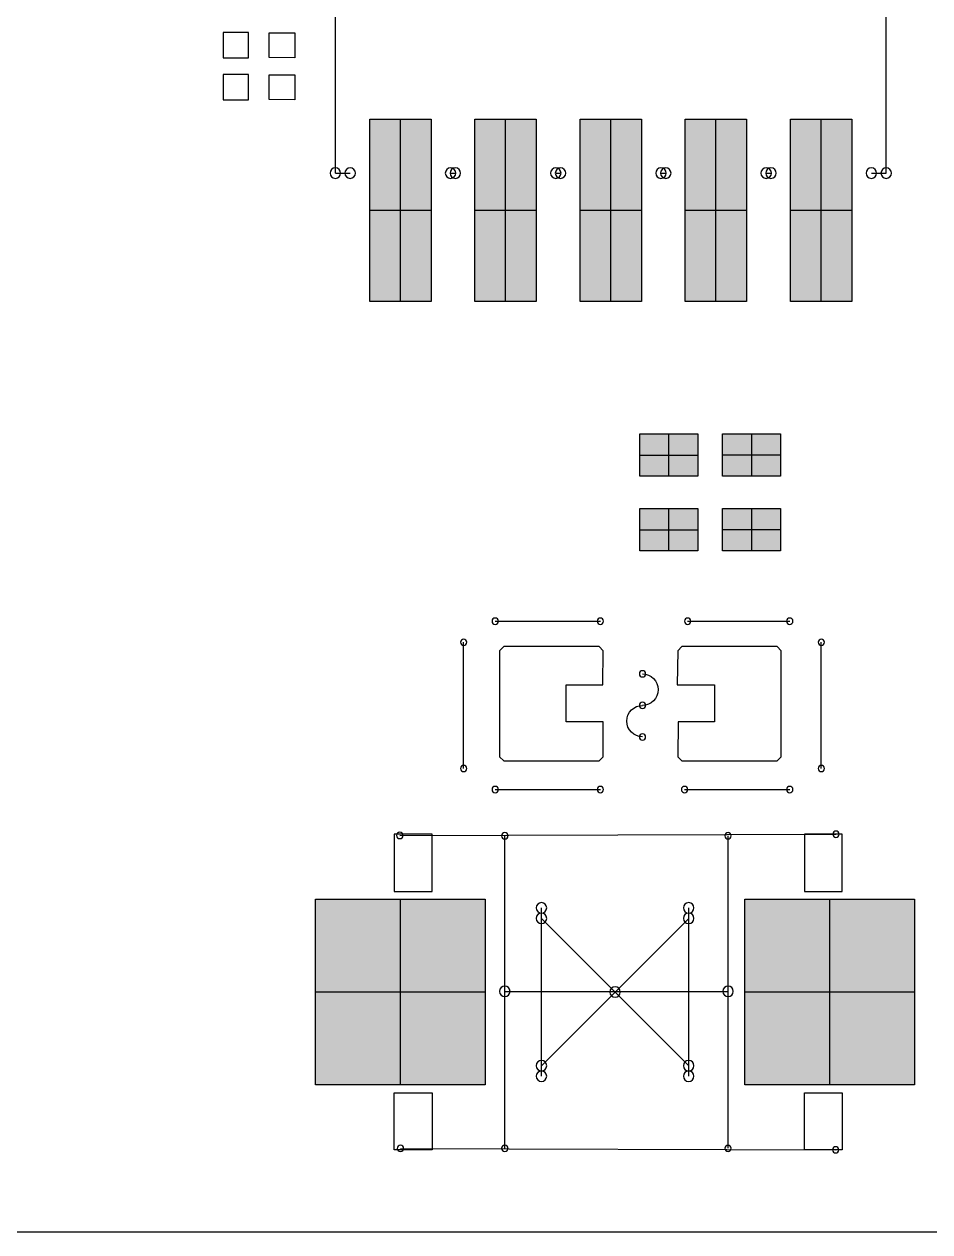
# Model space of a CAD drawing. Header units: millimetres. Extents: x -0.1 to 90.1, y -0.1 to 60.1.
# Drawn here: x 49.05 to 59.99, y 0 to 14.58 of the extents above; entities that cross this region are included whole.
import ezdxf

# ---------------------------------------------------------------- set-up
doc = ezdxf.new("R2010")
doc.units = ezdxf.units.MM
doc.layers.get('0').update_dxf_attribs({"color": 18, "true_color": 0x000000})
for name, color, linetype, true_color in [('Bottom Overlay', 54, 'Continuous', 0x999900), ('Bottom Paste', 16, 'Continuous', 0x7f0000), ('Mechanical 1', 6, 'Continuous', 0xff00ff)]:
    doc.layers.add(name, color=color, linetype=linetype, true_color=true_color)

# ---------------------------------------------------------------- blocks, each defined once
blk = doc.blocks.new('HDR_SMD_10P_P1_27_V_M_R2_C5_LS5_5_1_B_466')
at = {"layer": 'Bottom Paste', "true_color": 0x7f0000}
for points in [[(-2.91, 3.05), (-2.17, 3.05), (-2.17, 0.85), (-2.91, 0.85)], [(-1.64, 3.05), (-0.9, 3.05), (-0.9, 0.85), (-1.64, 0.85)], [(-0.37, 3.05), (0.37, 3.05), (0.37, 0.85), (-0.37, 0.85)], [(0.9, 3.05), (1.64, 3.05), (1.64, 0.85), (0.9, 0.85)], [(2.17, 3.05), (2.91, 3.05), (2.91, 0.85), (2.17, 0.85)], [(-2.91, -0.85), (-2.17, -0.85), (-2.17, -3.05), (-2.91, -3.05)], [(-1.64, -0.85), (-0.9, -0.85), (-0.9, -3.05), (-1.64, -3.05)], [(-0.37, -0.85), (0.37, -0.85), (0.37, -3.05), (-0.37, -3.05)], [(0.9, -0.85), (1.64, -0.85), (1.64, -3.05), (0.9, -3.05)], [(2.17, -0.85), (2.91, -0.85), (2.91, -3.05), (2.17, -3.05)]]:
    blk.add_hatch(color=16, dxfattribs=at).paths.add_polyline_path(points, flags=0)
at = {"layer": 'Bottom Overlay'}
for points in [[(-3.325, -1.5), (-3.325, 1.5)], [(-3.325, 1.5), (-3.146, 1.5)], [(-1.934, 1.5), (-1.876, 1.5)], [(-0.664, 1.5), (-0.606, 1.5)], [(0.606, 1.5), (0.664, 1.5)], [(1.876, 1.5), (1.934, 1.5)], [(3.146, 1.5), (3.325, 1.5)], [(3.325, -1.5), (3.325, 1.5)], [(-3.325, -1.5), (-3.146, -1.5)], [(-1.934, -1.5), (-1.876, -1.5)], [(-0.664, -1.5), (-0.606, -1.5)], [(0.606, -1.5), (0.664, -1.5)], [(1.876, -1.5), (1.934, -1.5)], [(3.146, -1.5), (3.325, -1.5)]]:
    blk.add_lwpolyline(points, dxfattribs=at)
for centre, radius, start, end in [((-3.375, 2.38), 0.105, 0, 180), ((-3.48, 2.38), 0.0635, 0, 180), ((-3.48, 2.38), 0.0635, 180, 0), ((-3.375, 2.38), 0.105, 180, 0), ((-3.269, 2.38), 0.0635, 0, 180), ((-3.269, 2.38), 0.0635, 180, 0), ((-3.325, 1.5), 0.0635, 0, 180), ((-3.325, 1.5), 0.0635, 0, 180), ((-3.325, 1.5), 0.0635, 180, 0), ((-3.325, 1.5), 0.0635, 180, 0), ((-3.146, 1.5), 0.0635, 0, 180), ((-3.146, 1.5), 0.0635, 180, 0), ((-1.934, 1.5), 0.0635, 0, 180), ((-1.934, 1.5), 0.0635, 180, 0), ((-1.876, 1.5), 0.0635, 0, 180), ((-1.876, 1.5), 0.0635, 180, 0), ((-0.664, 1.5), 0.0635, 0, 180), ((-0.664, 1.5), 0.0635, 180, 0), ((-0.606, 1.5), 0.0635, 0, 180), ((-0.606, 1.5), 0.0635, 180, 0), ((0.606, 1.5), 0.0635, 0, 180), ((0.606, 1.5), 0.0635, 180, 0), ((0.664, 1.5), 0.0635, 0, 180), ((0.664, 1.5), 0.0635, 180, 0), ((1.876, 1.5), 0.0635, 0, 180), ((1.876, 1.5), 0.0635, 180, 0), ((1.934, 1.5), 0.0635, 0, 180), ((1.934, 1.5), 0.0635, 180, 0), ((3.146, 1.5), 0.0635, 0, 180), ((3.146, 1.5), 0.0635, 180, 0), ((3.325, 1.5), 0.0635, 0, 180), ((3.325, 1.5), 0.0635, 0, 180), ((3.325, 1.5), 0.0635, 180, 0), ((3.325, 1.5), 0.0635, 180, 0), ((-3.325, -1.5), 0.0635, 0, 180), ((-3.325, -1.5), 0.0635, 0, 180), ((-3.146, -1.5), 0.0635, 0, 180), ((-1.934, -1.5), 0.0635, 0, 180), ((-1.876, -1.5), 0.0635, 0, 180), ((-0.664, -1.5), 0.0635, 0, 180), ((-0.606, -1.5), 0.0635, 0, 180), ((0.606, -1.5), 0.0635, 0, 180), ((0.664, -1.5), 0.0635, 0, 180), ((1.876, -1.5), 0.0635, 0, 180), ((1.934, -1.5), 0.0635, 0, 180), ((3.146, -1.5), 0.0635, 0, 180), ((3.325, -1.5), 0.0635, 0, 180), ((3.325, -1.5), 0.0635, 0, 180), ((-3.325, -1.5), 0.0635, 180, 0), ((-3.325, -1.5), 0.0635, 180, 0), ((-3.146, -1.5), 0.0635, 180, 0), ((-1.934, -1.5), 0.0635, 180, 0), ((-1.876, -1.5), 0.0635, 180, 0), ((-0.664, -1.5), 0.0635, 180, 0), ((-0.606, -1.5), 0.0635, 180, 0), ((0.606, -1.5), 0.0635, 180, 0), ((0.664, -1.5), 0.0635, 180, 0), ((1.876, -1.5), 0.0635, 180, 0), ((1.934, -1.5), 0.0635, 180, 0), ((3.146, -1.5), 0.0635, 180, 0), ((3.325, -1.5), 0.0635, 180, 0), ((3.325, -1.5), 0.0635, 180, 0)]:
    blk.add_arc(centre, radius, start, end, dxfattribs=at)
at = {"layer": 'Bottom Paste', "color": 16, "true_color": 0x7f0000}
for p, q in [((-2.54, 0.85), (-2.54, 3.05)), ((-1.27, 0.85), (-1.27, 3.05)), ((0, 0.85), (0, 3.05)), ((1.27, 0.85), (1.27, 3.05)), ((2.54, 0.85), (2.54, 3.05)), ((-2.17, 1.95), (-2.91, 1.95)), ((-0.9, 1.95), (-1.64, 1.95)), ((0.37, 1.95), (-0.37, 1.95)), ((1.64, 1.95), (0.9, 1.95)), ((2.91, 1.95), (2.17, 1.95)), ((-2.54, -3.05), (-2.54, -0.85)), ((-1.27, -3.05), (-1.27, -0.85)), ((0, -3.05), (0, -0.85)), ((1.27, -3.05), (1.27, -0.85)), ((2.54, -3.05), (2.54, -0.85)), ((-2.17, -1.95), (-2.91, -1.95)), ((-0.9, -1.95), (-1.64, -1.95)), ((0.37, -1.95), (-0.37, -1.95)), ((1.64, -1.95), (0.9, -1.95)), ((2.91, -1.95), (2.17, -1.95))]:
    blk.add_line(p, q, dxfattribs=at)
for points in [[(-2.91, 3.05), (-2.54, 3.05), (-2.17, 3.05)], [(-2.91, 0.85), (-2.91, 1.95), (-2.91, 3.05)], [(-2.17, 3.05), (-2.17, 1.95), (-2.17, 0.85)], [(-1.64, 3.05), (-1.27, 3.05), (-0.9, 3.05)], [(-1.64, 0.85), (-1.64, 1.95), (-1.64, 3.05)], [(-0.9, 3.05), (-0.9, 1.95), (-0.9, 0.85)], [(-0.37, 3.05), (0, 3.05), (0.37, 3.05)], [(-0.37, 0.85), (-0.37, 1.95), (-0.37, 3.05)], [(0.37, 3.05), (0.37, 1.95), (0.37, 0.85)], [(0.9, 3.05), (1.27, 3.05), (1.64, 3.05)], [(0.9, 0.85), (0.9, 1.95), (0.9, 3.05)], [(1.64, 3.05), (1.64, 1.95), (1.64, 0.85)], [(2.17, 3.05), (2.54, 3.05), (2.91, 3.05)], [(2.17, 0.85), (2.17, 1.95), (2.17, 3.05)], [(2.91, 3.05), (2.91, 1.95), (2.91, 0.85)], [(-2.17, 0.85), (-2.54, 0.85), (-2.91, 0.85)], [(-0.9, 0.85), (-1.27, 0.85), (-1.64, 0.85)], [(0.37, 0.85), (0, 0.85), (-0.37, 0.85)], [(1.64, 0.85), (1.27, 0.85), (0.9, 0.85)], [(2.91, 0.85), (2.54, 0.85), (2.17, 0.85)], [(-2.91, -0.85), (-2.54, -0.85), (-2.17, -0.85)], [(-2.91, -3.05), (-2.91, -1.95), (-2.91, -0.85)], [(-2.17, -0.85), (-2.17, -1.95), (-2.17, -3.05)], [(-1.64, -0.85), (-1.27, -0.85), (-0.9, -0.85)], [(-1.64, -3.05), (-1.64, -1.95), (-1.64, -0.85)], [(-0.9, -0.85), (-0.9, -1.95), (-0.9, -3.05)], [(-0.37, -0.85), (0, -0.85), (0.37, -0.85)], [(-0.37, -3.05), (-0.37, -1.95), (-0.37, -0.85)], [(0.37, -0.85), (0.37, -1.95), (0.37, -3.05)], [(0.9, -0.85), (1.27, -0.85), (1.64, -0.85)], [(0.9, -3.05), (0.9, -1.95), (0.9, -0.85)], [(1.64, -0.85), (1.64, -1.95), (1.64, -3.05)], [(2.17, -0.85), (2.54, -0.85), (2.91, -0.85)], [(2.17, -3.05), (2.17, -1.95), (2.17, -0.85)], [(2.91, -0.85), (2.91, -1.95), (2.91, -3.05)], [(-2.17, -3.05), (-2.54, -3.05), (-2.91, -3.05)], [(-0.9, -3.05), (-1.27, -3.05), (-1.64, -3.05)], [(0.37, -3.05), (0, -3.05), (-0.37, -3.05)], [(1.64, -3.05), (1.27, -3.05), (0.9, -3.05)], [(2.91, -3.05), (2.54, -3.05), (2.17, -3.05)]]:
    blk.add_open_spline(points, degree=2, dxfattribs=at)
blk = doc.blocks.new('R0402_B_297')
at = {"layer": 'Bottom Paste', "true_color": 0x7f0000}
for points in [[(-0.195, 0.35), (-0.195, -0.35), (-0.705, -0.35), (-0.705, 0.35)], [(0.705, 0.35), (0.705, -0.35), (0.195, -0.35), (0.195, 0.35)]]:
    blk.add_hatch(color=16, dxfattribs=at).paths.add_polyline_path(points, flags=0)
at = {"layer": 'Bottom Paste', "color": 16, "true_color": 0x7f0000}
for p, q in [((-0.45, 0.35), (-0.45, -0.35)), ((0.45, 0.35), (0.45, -0.35)), ((-0.705, 0), (-0.195, 0)), ((0.195, 0), (0.705, 0))]:
    blk.add_line(p, q, dxfattribs=at)
for points in [[(-0.705, -0.35), (-0.705, 0), (-0.705, 0.35)], [(-0.705, 0.35), (-0.45, 0.35), (-0.195, 0.35)], [(-0.195, 0.35), (-0.195, 0), (-0.195, -0.35)], [(0.195, -0.35), (0.195, 0), (0.195, 0.35)], [(0.195, 0.35), (0.45, 0.35), (0.705, 0.35)], [(0.705, 0.35), (0.705, 0), (0.705, -0.35)], [(-0.195, -0.35), (-0.45, -0.35), (-0.705, -0.35)], [(0.705, -0.35), (0.45, -0.35), (0.195, -0.35)]]:
    blk.add_open_spline(points, degree=2, dxfattribs=at)
blk = doc.blocks.new('R0402_B_296')
at = {"layer": 'Bottom Paste', "true_color": 0x7f0000}
for points in [[(-0.195, 0.35), (-0.195, -0.35), (-0.705, -0.35), (-0.705, 0.35)], [(0.705, 0.35), (0.705, -0.35), (0.195, -0.35), (0.195, 0.35)]]:
    blk.add_hatch(color=16, dxfattribs=at).paths.add_polyline_path(points, flags=0)
at = {"layer": 'Bottom Paste', "color": 16, "true_color": 0x7f0000}
for p, q in [((-0.45, 0.35), (-0.45, -0.35)), ((0.45, 0.35), (0.45, -0.35)), ((-0.705, 0), (-0.195, 0)), ((0.195, 0), (0.705, 0))]:
    blk.add_line(p, q, dxfattribs=at)
for points in [[(-0.705, -0.35), (-0.705, 0), (-0.705, 0.35)], [(-0.705, 0.35), (-0.45, 0.35), (-0.195, 0.35)], [(-0.195, 0.35), (-0.195, 0), (-0.195, -0.35)], [(0.195, -0.35), (0.195, 0), (0.195, 0.35)], [(0.195, 0.35), (0.45, 0.35), (0.705, 0.35)], [(0.705, 0.35), (0.705, 0), (0.705, -0.35)], [(-0.195, -0.35), (-0.45, -0.35), (-0.705, -0.35)], [(0.705, -0.35), (0.45, -0.35), (0.195, -0.35)]]:
    blk.add_open_spline(points, degree=2, dxfattribs=at)
blk = doc.blocks.new('SMB_L4_6_W3_6_LS5_4_BI_B_277')
at = {"layer": 'Bottom Paste', "true_color": 0x7f0000}
for points in [[(-3.615, 1.12), (-1.568, 1.12), (-1.568, -1.12), (-3.615, -1.12)], [(1.568, 1.12), (3.615, 1.12), (3.615, -1.12), (1.568, -1.12)]]:
    blk.add_hatch(color=16, dxfattribs=at).paths.add_polyline_path(points, flags=0)
at = {"layer": 'Bottom Overlay'}
for p, q in [((-2.667, 1.905), (-2.667, 1.215)), ((-2.21, 1.905), (-2.667, 1.905)), ((-2.21, 1.215), (-2.21, 1.905)), ((2.286, 1.905), (2.286, 1.215)), ((2.743, 1.905), (2.286, 1.905)), ((2.743, 1.215), (2.743, 1.905)), ((-2.667, 1.215), (-2.21, 1.215)), ((2.286, 1.215), (2.743, 1.215)), ((-2.667, -1.905), (-2.667, -1.215)), ((-2.667, -1.215), (-2.21, -1.215)), ((-2.21, -1.215), (-2.21, -1.905)), ((2.286, -1.905), (2.286, -1.215)), ((2.286, -1.215), (2.743, -1.215)), ((2.743, -1.215), (2.743, -1.905)), ((-2.21, -1.905), (-2.667, -1.905)), ((2.743, -1.905), (2.286, -1.905))]:
    blk.add_line(p, q, dxfattribs=at)
for points in [[(-2.599, 1.89), (2.667, 1.905)], [(-1.331, -1.886), (-1.331, 1.886)], [(1.364, -1.886), (1.364, 1.886)], [(-0.889, 0.889), (-0.889, 1.016)], [(-0.889, -1.016), (-0.889, 1.016)], [(-0.889, 0.889), (0, 0)], [(0, 0), (0.889, 0.889)], [(0.889, 0.889), (0.889, 1.016)], [(0.889, -1.016), (0.889, 1.016)], [(-1.331, 0.008), (1.364, 0.008)], [(-0.889, -0.889), (0, 0)], [(0, 0), (0.889, -0.889)], [(-0.889, -1.016), (-0.889, -0.889)], [(0.889, -1.016), (0.889, -0.889)], [(-2.591, -1.887), (2.663, -1.905)]]:
    blk.add_lwpolyline(points, dxfattribs=at)
for centre, radius, start, end in [((-2.599, 1.89), 0.0381, 0, 180), ((-1.331, 1.886), 0.0381, 0, 180), ((1.364, 1.886), 0.0381, 0, 180), ((2.667, 1.905), 0.0381, 0, 180), ((2.667, 1.905), 0.0381, 180, 0), ((-2.599, 1.89), 0.0381, 180, 0), ((-1.331, 1.886), 0.0381, 180, 0), ((1.364, 1.886), 0.0381, 180, 0), ((-0.889, 1.016), 0.0635, 0, 180), ((-0.889, 1.016), 0.0635, 0, 180), ((0.889, 1.016), 0.0635, 0, 180), ((0.889, 1.016), 0.0635, 0, 180), ((-0.889, 1.016), 0.0635, 180, 0), ((-0.889, 1.016), 0.0635, 180, 0), ((-0.889, 0.889), 0.0635, 0, 180), ((-0.889, 0.889), 0.0635, 0, 180), ((-0.889, 0.889), 0.0635, 180, 0), ((-0.889, 0.889), 0.0635, 180, 0), ((0.889, 1.016), 0.0635, 180, 0), ((0.889, 1.016), 0.0635, 180, 0), ((0.889, 0.889), 0.0635, 0, 180), ((0.889, 0.889), 0.0635, 0, 180), ((0.889, 0.889), 0.0635, 180, 0), ((0.889, 0.889), 0.0635, 180, 0), ((-1.331, 0.008), 0.0635, 0, 180), ((-1.331, 0.008), 0.0635, 180, 0), ((0, 0), 0.0635, 0, 180), ((0, 0), 0.0635, 0, 180), ((0, 0), 0.0635, 0, 180), ((0, 0), 0.0635, 0, 180), ((0, 0), 0.0635, 180, 0), ((0, 0), 0.0635, 180, 0), ((0, 0), 0.0635, 180, 0), ((0, 0), 0.0635, 180, 0), ((1.364, 0.008), 0.0635, 0, 180), ((1.364, 0.008), 0.0635, 180, 0), ((-0.889, -0.889), 0.0635, 0, 180), ((-0.889, -0.889), 0.0635, 0, 180), ((0.889, -0.889), 0.0635, 0, 180), ((0.889, -0.889), 0.0635, 0, 180), ((-0.889, -0.889), 0.0635, 180, 0), ((-0.889, -0.889), 0.0635, 180, 0), ((-0.889, -1.016), 0.0635, 0, 180), ((-0.889, -1.016), 0.0635, 0, 180), ((-0.889, -1.016), 0.0635, 180, 0), ((-0.889, -1.016), 0.0635, 180, 0), ((0.889, -0.889), 0.0635, 180, 0), ((0.889, -0.889), 0.0635, 180, 0), ((0.889, -1.016), 0.0635, 0, 180), ((0.889, -1.016), 0.0635, 0, 180), ((0.889, -1.016), 0.0635, 180, 0), ((0.889, -1.016), 0.0635, 180, 0), ((-2.591, -1.887), 0.0381, 0, 180), ((-2.591, -1.887), 0.0381, 180, 0), ((-1.331, -1.886), 0.0381, 0, 180), ((-1.331, -1.886), 0.0381, 180, 0), ((1.364, -1.886), 0.0381, 0, 180), ((1.364, -1.886), 0.0381, 180, 0), ((2.663, -1.905), 0.0381, 0, 180), ((2.663, -1.905), 0.0381, 180, 0)]:
    blk.add_arc(centre, radius, start, end, dxfattribs=at)
at = {"layer": 'Bottom Paste', "color": 16, "true_color": 0x7f0000}
for p, q in [((-2.591, -1.12), (-2.591, 1.12)), ((2.591, -1.12), (2.591, 1.12)), ((-1.568, 0), (-3.615, 0)), ((3.615, 0), (1.568, 0))]:
    blk.add_line(p, q, dxfattribs=at)
for points in [[(-3.615, 1.12), (-2.591, 1.12), (-1.568, 1.12)], [(-3.615, -1.12), (-3.615, 0), (-3.615, 1.12)], [(-1.568, 1.12), (-1.568, 0), (-1.568, -1.12)], [(1.568, 1.12), (2.591, 1.12), (3.615, 1.12)], [(1.568, -1.12), (1.568, 0), (1.568, 1.12)], [(3.615, 1.12), (3.615, 0), (3.615, -1.12)], [(-1.568, -1.12), (-2.591, -1.12), (-3.615, -1.12)], [(3.615, -1.12), (2.591, -1.12), (1.568, -1.12)]]:
    blk.add_open_spline(points, degree=2, dxfattribs=at)
blk = doc.blocks.new('C0201_B_62')
at = {"layer": 'Bottom Paste'}
for p, q in [((-0.432, 0.152), (-0.124, 0.149)), ((-0.432, -0.149), (-0.432, 0.152)), ((-0.124, 0.149), (-0.124, -0.149)), ((0.432, 0.152), (0.127, 0.152)), ((0.127, 0.152), (0.127, -0.152)), ((0.432, -0.152), (0.432, 0.152)), ((-0.124, -0.149), (-0.432, -0.149)), ((0.127, -0.152), (0.432, -0.152))]:
    blk.add_line(p, q, dxfattribs=at)
blk = doc.blocks.new('C0201_B_59')
at = {"layer": 'Bottom Paste'}
for p, q in [((-0.432, 0.152), (-0.124, 0.149)), ((-0.432, -0.149), (-0.432, 0.152)), ((-0.124, 0.149), (-0.124, -0.149)), ((0.432, 0.152), (0.127, 0.152)), ((0.127, 0.152), (0.127, -0.152)), ((0.432, -0.152), (0.432, 0.152)), ((-0.124, -0.149), (-0.432, -0.149)), ((0.127, -0.152), (0.432, -0.152))]:
    blk.add_line(p, q, dxfattribs=at)
blk = doc.blocks.new('F0805_B_50')
at = {"layer": 'Bottom Overlay'}
for points in [[(-0.508, 1.016), (-1.778, 1.016)], [(1.778, 1.016), (0.508, 1.016)], [(-2.159, 0.762), (-2.159, -0.762)], [(2.159, 0.762), (2.159, -0.762)], [(-0.545, -1.016), (-1.778, -1.016)], [(1.778, -1.016), (0.508, -1.016)]]:
    blk.add_lwpolyline(points, dxfattribs=at)
for centre, radius, start, end in [((-1.778, 1.016), 0.0381, 0, 180), ((-0.508, 1.016), 0.0381, 0, 180), ((0.508, 1.016), 0.0381, 0, 180), ((1.778, 1.016), 0.0381, 0, 180), ((-1.778, 1.016), 0.0381, 180, 0), ((-0.508, 1.016), 0.0381, 180, 0), ((0.508, 1.016), 0.0381, 180, 0), ((1.778, 1.016), 0.0381, 180, 0), ((-2.159, 0.762), 0.038, 0, 180), ((-2.159, 0.762), 0.038, 180, 0), ((2.159, 0.762), 0.038, 0, 180), ((2.159, 0.762), 0.038, 180, 0), ((0, 0.381), 0.038, 0, 180), ((0, 0.381), 0.038, 180, 0), ((0, 0), 0.038, 0, 180), ((0, 0), 0.038, 0, 180), ((0, 0), 0.038, 180, 0), ((0, 0), 0.038, 180, 0), ((0, -0.381), 0.038, 0, 180), ((0, -0.381), 0.038, 180, 0), ((-2.159, -0.762), 0.038, 0, 180), ((2.159, -0.762), 0.038, 0, 180), ((-2.159, -0.762), 0.038, 180, 0), ((2.159, -0.762), 0.038, 180, 0), ((-1.778, -1.016), 0.0381, 0, 180), ((-1.778, -1.016), 0.0381, 180, 0), ((-0.545, -1.016), 0.0381, 0, 180), ((-0.545, -1.016), 0.0381, 180, 0), ((0.508, -1.016), 0.0381, 0, 180), ((0.508, -1.016), 0.0381, 180, 0), ((1.778, -1.016), 0.0381, 0, 180), ((1.778, -1.016), 0.0381, 180, 0)]:
    blk.add_arc(centre, radius, start, end, dxfattribs=at)
at = {"layer": 'Bottom Overlay', "extrusion": (0, 0, -1)}
for centre, start, end in [((0, 0.19), 90, 270), ((0, -0.19), 270, 90)]:
    blk.add_arc(centre, 0.19, start, end, dxfattribs=at)
at = {"layer": 'Bottom Paste'}
for p, q in [((-1.625, 0.67), (-1.675, 0.62)), ((-1.675, 0.62), (-1.675, -0.66)), ((-0.475, 0.67), (-1.625, 0.67)), ((-0.425, 0.62), (-0.475, 0.67)), ((-0.43, 0.2), (-0.425, 0.62)), ((0.525, 0.67), (0.475, 0.62)), ((0.475, 0.62), (0.475, 0.2)), ((1.675, 0.67), (0.525, 0.67)), ((1.725, 0.62), (1.675, 0.67)), ((1.725, -0.66), (1.725, 0.62)), ((-0.87, -0.25), (-0.87, 0.2)), ((-0.87, 0.2), (-0.43, 0.2)), ((0.475, 0.2), (0.92, 0.2)), ((0.92, 0.2), (0.92, -0.25)), ((-0.42, -0.25), (-0.87, -0.25)), ((-0.425, -0.66), (-0.42, -0.25)), ((0.48, -0.25), (0.475, -0.66)), ((0.92, -0.25), (0.48, -0.25)), ((-1.675, -0.66), (-1.625, -0.71)), ((-1.625, -0.71), (-0.475, -0.71)), ((-0.475, -0.71), (-0.425, -0.66)), ((0.475, -0.66), (0.525, -0.71)), ((0.525, -0.71), (1.675, -0.71)), ((1.675, -0.71), (1.725, -0.66))]:
    blk.add_line(p, q, dxfattribs=at)

msp = doc.modelspace()

# ---------------------------------------------------------------- linework, layer by layer
at = {"layer": 'Mechanical 1'}
msp.add_lwpolyline([(1, 0), (89, 0)], dxfattribs=at)

# ---------------------------------------------------------------- block references
for name, p in [('HDR_SMD_10P_P1_27_V_M_R2_C5_LS5_5_1_B_466', (56.134, 14.28)), ('SMB_L4_6_W3_6_LS5_4_BI_B_277', (56.186, 2.895))]:
    msp.add_blockref(name, p)
for name, p, rotation in [('C0201_B_62', (51.888, 14.325), 180), ('C0201_B_59', (51.888, 13.817), 180), ('R0402_B_297', (56.834, 8.926), 90), ('R0402_B_296', (57.834, 8.926), 270), ('F0805_B_50', (56.517, 6.355), 180)]:
    msp.add_blockref(name, p, dxfattribs=dict(rotation=rotation))

doc.saveas('drawing.dxf')
